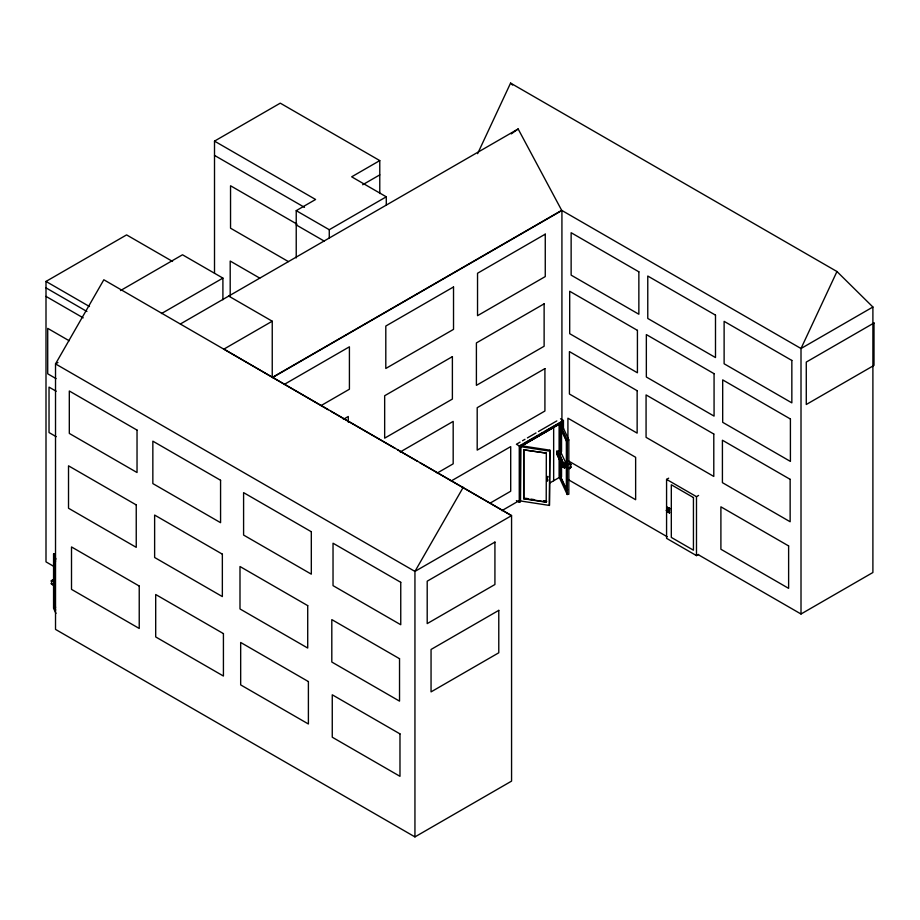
<?xml version="1.0" encoding="UTF-8"?>
<svg xmlns="http://www.w3.org/2000/svg" width="920" height="920" viewBox="0 0 920 920"><rect width="100%" height="100%" fill="white"/><g stroke="black" fill="none" stroke-linecap="round" stroke-linejoin="round"><path stroke-width="1.38" d="M547.825 476.33C546.641 476.525 547.481 482.77 547.469 480.964M568.422 467.912C571.308 471.73 571.791 459.885 568.433 464.496M54.096 580.324C50.864 576.909 50.669 588.064 54.004 583.763M566.041 466.463L566.547 467.452L566.041 463.07L563.638 463.438L566.041 463.07M556.715 451.248L563.351 464.565L563.028 467.337L556.715 453.813L556.715 451.272L562.948 464.715L563.005 467.325M562.959 464.692L566.501 464.071M523.721 449.845L546.319 453.1L546.216 502.216L523.721 498.743L523.721 449.845L546.319 453.1M523.721 498.743L524.043 498.042M520.501 500.963L549.424 505.436L549.861 450.179L520.938 445.705L520.501 500.963L519.627 501.469L519.627 446.131L522.042 444.728M546.216 502.216L546.537 501.526L543.72 501.089M549.424 505.436L549.861 450.179M477.629 153.663L510.577 83.099L836.958 271.526L872.896 307.016L872.896 572.504L801.009 614.008L698.188 554.645M836.958 271.526L801.009 348.519L801.009 614.008M563.638 466.497C567.077 474.421 559.096 450.064 557.716 451.03L560.119 450.65L566.041 463.404M463.254 487.278L414.943 571.412L414.943 836.901L511.566 781.114L511.566 515.625L103.834 279.772L55.522 363.906L55.522 629.395L414.943 836.901M511.29 133.883L518.155 128.972L561.683 210.346L801.009 348.519L872.896 307.016M214.509 273.079L214.509 141.116L280.267 103.155L379.776 160.597L379.776 193.533M53.44 566.179L46 561.878L46 281.428L126.592 234.899L172.558 261.441M120.508 290.57L182.505 254.782L222.904 278.104L222.904 299.759M379.776 160.597L351.67 176.824L386.285 196.811L386.285 205.378M296.228 257.933L296.228 210.657L315.594 199.479L214.509 141.116M362.664 184.759L379.776 174.88M57.96 362.491L55.522 363.906L414.943 571.412L511.566 515.625L419.899 462.702M161.483 313.559L222.904 278.104M296.228 210.657L329.268 229.724L386.285 196.811M180.4 323.978L518.155 128.972M561.683 210.346L272.239 377.453L272.239 321.218L223.928 349.105L328.221 409.768M272.481 377.591L561.924 210.484L561.924 421.44M284.154 384.479L349.416 346.805L349.416 389.217L321.103 405.57M343.355 419.324L348.277 416.484L348.277 422.142M400.223 451.973L453.18 421.406L453.18 463.829L437.172 473.075M451.214 480.964L510.703 446.614L510.703 491.234L489.635 503.401M520.064 442.14L516.396 444.256L519.328 445.959L563.442 420.497L563.442 428.95M522.514 440.726L524.963 439.311M527.413 437.897L535.992 432.94M538.441 431.526L556.818 420.911M524.469 443.336L532.933 438.449M535.348 437.046L537.774 435.654M540.189 434.251L542.616 432.86M545.031 431.457L561.971 421.682L562.557 427.697M519.627 446.131L520.214 446.464L562.557 422.015M521.709 445.832L553.656 427.386L553.656 480.746M559.475 457.769L559.475 477.779L567.226 494.477L568.836 494.235L568.836 439.909L561.085 423.211L520.501 446.637L549.424 451.11M560.199 476.008L559.325 476.514L559.325 457.93M501.871 510.646L519.236 500.618M549.964 482.873L559.555 477.33M516.396 500.618L519.328 502.32L520.214 501.814L520.214 446.464M698.579 554.415L696.486 555.622L666.574 538.349L666.574 479.389L668.668 478.181M667.069 507.276L669.76 508.369L669.357 512.889L667.069 511.566L667.069 507.276L669.76 508.369M667.069 511.566L669.76 512.659M666.574 479.389L696.486 496.662L698.579 495.454M559.475 450.616L559.475 423.453L561.085 423.211M559.475 423.453L567.226 440.151L568.836 439.909M560.337 451.777L560.337 428.03L566.363 441.013L567.571 440.829M557.968 451.536L564.098 464.749M558.129 451.973L557.324 452.088L563.143 464.611L563.143 466.313L563.937 466.187M566.582 464.565L564.167 464.945L563.638 463.438M564.098 466.624L563.937 464.496M564.087 467.808L566.582 467.279M55.959 613.433L53.567 608.293L53.567 553.966L55.177 553.725M560.337 460.161L560.337 476.916L561.545 476.732L561.545 462.772M560.337 476.916L566.363 489.911L567.571 489.727M55.637 561.142L54.429 558.543L54.429 607.43L55.637 607.246M547.814 480.401L547.814 479.722M543.835 500.859L546.641 501.296M525.447 498.26L528.264 498.697M531.07 499.134L533.887 499.572M546.319 501.986L523.825 498.513L523.825 449.615M214.509 155.399L304.497 207.345M297.034 224.158L230.54 185.771L230.54 228.194L288.408 261.602M296.228 224.928L324.369 241.178M560.498 418.796L563.442 420.497M259.75 278.116L230.195 261.05L230.195 296.401M567.916 460.621L635.639 499.721L635.639 457.297L567.916 418.197L567.916 437.989M568.111 479.55L667.219 536.762M228.712 296.079L272.239 321.218M519.627 501.469L520.214 501.814M330.705 411.205L395.117 448.397M397.601 449.822L417.416 461.265M46 281.428L89.481 306.532M46 287.868L86.917 311.489M46 296.389L83.191 317.86M69.172 340.756L47.713 328.371L47.713 373.808L56.062 378.626M56.189 391.241L49.024 387.113L49.024 432.549L56.189 436.678M510.577 83.099L512.566 85.065M559.268 457.401L561.2 461.012M556.715 451.582L562.948 465.037M556.715 451.904L562.948 465.669M556.715 452.536L562.948 465.991M556.715 452.858L563.351 467.291M556.715 453.491L562.948 466.946M53.567 553.966L55.959 559.107M54.429 607.43L55.637 610.029M570.055 467.854L569.928 467.889M52.463 580.301L52.313 580.232M696.486 496.662L696.486 555.622M669.357 508.599L669.357 512.889M567.226 440.151L567.226 494.477M566.766 464.703L566.766 440.956L560.74 427.961L560.74 454.503M566.766 467.498L566.766 489.842L560.74 476.859L560.74 462.886M566.363 441.013L566.363 489.911M561.971 421.682L561.971 424.522M561.545 427.846L561.545 451.593M559.325 423.625L559.325 450.777M519.328 445.959L519.328 502.32M329.268 229.724L329.268 238.291M54.832 558.474L54.832 607.372M52.29 584.12L52.428 584.764L52.302 584.039M569.905 463.622L570.043 464.278L569.917 463.542M547.204 477.767L547.285 477.859M666.356 510.312L667.195 511.359L666.356 510.312M667.702 509.542L668.541 510.588L667.702 509.542M547.009 476.778L547.779 477.066L547.009 476.778M570.411 464.381L571.228 464.393L570.457 464.312M51.198 583.763L52.014 583.774L51.232 583.694M570.411 467.038L571.205 467.21L570.446 466.992M51.186 580.991L52.003 581.106L51.186 580.991M453.525 286.948L385.802 326.048L385.802 368.471L453.525 329.372L453.525 286.948M545.261 234.151L477.537 273.252L477.537 315.675L545.261 276.575L545.261 234.151M452.387 356.638L384.663 395.738L384.663 438.161L452.387 399.061L452.387 356.638M544.122 303.83L476.399 342.93L476.399 385.353L544.122 346.253L544.122 303.83M544.916 368.598L477.192 407.698L477.192 450.121L544.916 411.022L544.916 368.598M874 322.978L806.276 362.077L806.276 404.501L874 365.401L874 322.978M494.925 542.087L427.202 581.187L427.202 623.61L494.925 584.51L494.925 542.087M498.778 610.362L431.054 649.462L431.054 691.886L498.778 652.786L498.778 610.362M715.495 315.134L647.772 276.034L647.772 318.458L715.495 357.558L715.495 315.134M638.859 271.814L571.136 232.714L571.136 275.137L638.859 314.237L638.859 271.814M791.844 360.445L724.12 321.344L724.12 363.768L791.844 402.868L791.844 360.445M714.069 373.681L646.346 334.581L646.346 377.004L714.069 416.104L714.069 373.681M637.422 330.36L569.698 291.26L569.698 333.684L637.422 372.784L637.422 330.36M790.406 418.991L722.683 379.891L722.683 422.315L790.406 461.414L790.406 418.991M713.793 434.022L646.07 394.921L646.07 437.345L713.793 476.445L713.793 434.022M637.146 390.701L569.422 351.601L569.422 394.024L637.146 433.124L637.146 390.701M790.142 479.331L722.418 440.231L722.418 482.655L790.142 521.755L790.142 479.331M788.624 545.928L720.9 506.828L720.9 549.251L788.624 588.351L788.624 545.928M693.438 497.547L671.312 484.771L671.312 537.418L693.438 550.194L693.438 497.547M400.752 582.314L333.028 543.214L333.028 585.637L400.752 624.737L400.752 582.314M137.034 430.1L69.311 391L69.311 433.423L137.034 472.523L137.034 430.1M311.316 531.737L243.593 492.637L243.593 535.06L311.316 574.16L311.316 531.737M220.57 480.263L152.846 441.163L152.846 483.586L220.57 522.686L220.57 480.263M222.352 554.162L154.629 515.062L154.629 557.485L222.352 596.585L222.352 554.162M136.24 504.919L68.517 465.819L68.517 508.242L136.24 547.342L136.24 504.919M307.717 605.624L239.993 566.524L239.993 608.948L307.717 648.048L307.717 605.624M399.533 658.708L331.809 619.608L331.809 662.032L399.533 701.132L399.533 658.708M399.981 733.895L332.258 694.795L332.258 737.219L399.981 776.319L399.981 733.895M308.395 681.57L240.672 642.47L240.672 684.894L308.395 723.994L308.395 681.57M223.422 633.615L155.698 594.515L155.698 636.939L223.422 676.039L223.422 633.615M139.23 586.04L71.507 546.94L71.507 589.363L139.23 628.463L139.23 586.04"/></g></svg>
